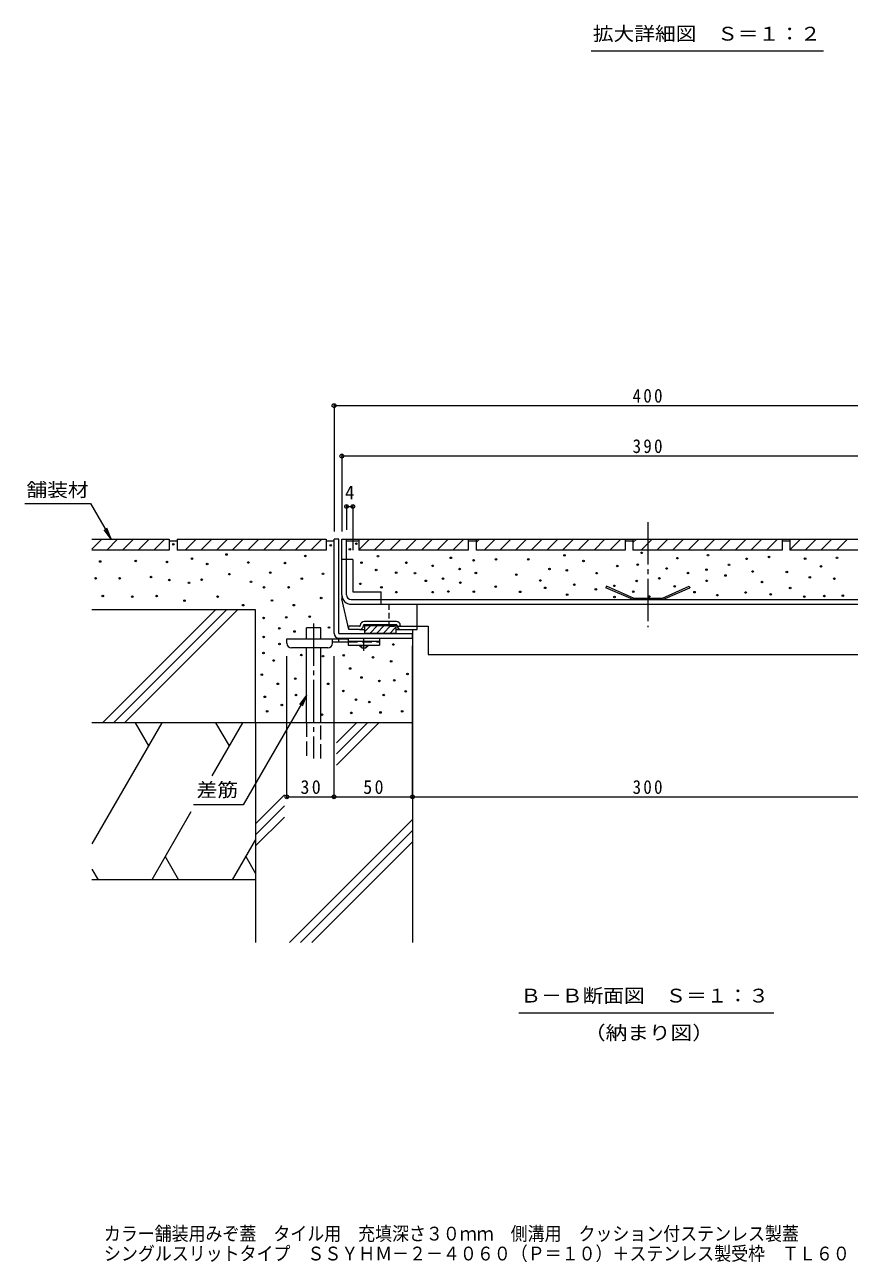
# Model space of a CAD drawing. Units: millimetres at full size, sheet at 1:3, with parts at other scales. Extents: x -1117 to 1162, y -824 to 816.
# Drawn here: x 167 to 693, y -824 to -35 of the extents above; entities that cross this region are included whole.
import ezdxf
from ezdxf.enums import TextEntityAlignment as Align

# ---------------------------------------------------------------- set-up
doc = ezdxf.new("R2010")
doc.units = ezdxf.units.MM
doc.header["$LTSCALE"] = 3
doc.header["$PDMODE"] = 32
doc.header["$PDSIZE"] = 2.4
for name, pattern in [('CHAIN1', [8, 5, -1, 1, -1]), ('CHAIN2', [12, 9, -1, 1, -1]), ('DASHED1', [1.8, 1.2, -0.6]), ('DASHED2', [3, 2, -1]), ('DASHED3', [4, 3, -1])]:
    doc.linetypes.add(name, pattern=pattern)
for name, color, linetype, lineweight in [('4-0', 7, 'CHAIN2', 9), ('4-1', 2, 'Continuous', 9), ('4-2', 3, 'Continuous', 9), ('4-3', 4, 'Continuous', 9), ('4-4', 7, 'Continuous', 9), ('4-5', 7, 'Continuous', 9), ('4-6', 6, 'Continuous', 9), ('4-9', 5, 'Continuous', 5), ('4-C', 2, 'Continuous', 9), ('4-E', 7, 'Continuous', 9), ('D-5', 7, 'Continuous', 9)]:
    doc.layers.add(name, color=color, linetype=linetype, lineweight=lineweight)
doc.layers.add('F-5_F-5ﾚｲﾔ', color=2, linetype='Continuous')
doc.styles.add('ＭＳ ゴシック', font='')
doc.styles.get('ＭＳ ゴシック').set_extended_font_data('MS Gothic')

msp = doc.modelspace()

# ---------------------------------------------------------------- linework, layer by layer
at = {"layer": '4-0'}
msp.add_line((564.375, -352.322), (564.375, -419.104), dxfattribs=at)
at = {"layer": '4-1'}
for p, q in [((364.375, -423.119), (364.375, -363.119)), ((367.375, -423.119), (414.375, -423.119)), ((414.375, -426.119), (414.375, -423.119)), ((367.375, -426.119), (414.375, -426.119))]:
    msp.add_line(p, q, dxfattribs=at)
msp.add_lwpolyline([(367.375, -423.119), (367.375, -363.119), (364.375, -363.119)], dxfattribs=at)
msp.add_arc((367.375, -423.119), 3, 180, 270, dxfattribs=at)
at = {"layer": '4-2'}
for p, q in [((369.375, -398.619), (369.375, -363.119)), ((369.375, -363.119), (755.375, -363.119)), ((372.375, -398.619), (372.375, -363.119)), ((538.024, -393.119), (537.623, -394.035)), ((554.934, -401.619), (537.623, -394.035)), ((555.143, -400.619), (538.024, -393.119)), ((573.607, -400.619), (590.727, -393.119)), ((573.817, -401.619), (591.128, -394.035)), ((590.727, -393.119), (591.128, -394.035)), ((375.375, -401.619), (729.375, -401.619)), ((555.143, -400.619), (573.607, -400.619)), ((375.375, -404.619), (729.375, -404.619))]:
    msp.add_line(p, q, dxfattribs=at)
for radius in [6, 3]:
    msp.add_arc((375.375, -398.619), radius, 180, 270, dxfattribs=at)
at = {"layer": '4-3', "linetype": 'DASHED1'}
for p, q in [((372.375, -376.119), (369.375, -376.119)), ((394.375, -404.619), (394.375, -401.619))]:
    msp.add_line(p, q, dxfattribs=at)
at = {"layer": '4-3'}
for p, q in [((376.375, -376.119), (372.375, -376.119)), ((376.375, -376.119), (376.375, -396.619)), ((369.375, -398.619), (369.375, -401.119)), ((373.875, -420.619), (369.375, -401.119)), ((376.375, -396.619), (394.375, -396.619)), ((394.375, -401.619), (394.375, -396.619)), ((404.125, -415.619), (383.625, -415.619)), ((404.125, -417.619), (383.625, -417.619)), ((383.875, -417.619), (383.875, -423.119)), ((383.875, -417.719), (403.875, -417.719)), ((383.875, -417.819), (403.875, -417.819)), ((383.875, -417.919), (403.875, -417.919)), ((403.875, -417.619), (403.875, -423.119)), ((373.875, -420.619), (373.875, -418.619)), ((380.625, -418.619), (373.875, -418.619)), ((380.625, -420.619), (373.875, -420.619)), ((380.625, -420.619), (383.875, -420.619)), ((383.875, -418.019), (403.875, -418.019)), ((387.919, -418.119), (383.875, -422.163)), ((383.875, -418.119), (403.875, -418.119)), ((403.875, -423.119), (383.875, -423.119)), ((392.161, -418.119), (387.161, -423.119)), ((396.404, -418.119), (391.404, -423.119)), ((400.647, -418.119), (395.647, -423.119)), ((403.875, -419.133), (399.889, -423.119)), ((407.125, -418.619), (417.375, -418.619))]:
    msp.add_line(p, q, dxfattribs=at)
msp.add_lwpolyline([(403.875, -420.619), (417.375, -420.619), (417.375, -404.619)], dxfattribs=at)
for centre, radius, start, end in [((383.625, -418.119), 2.5, 90, 180), ((383.625, -418.119), 0.5, 90, 180), ((404.125, -418.119), 2.5, 0, 90), ((404.125, -418.119), 0.5, 0, 90), ((380.625, -418.119), 0.5, 270, 0), ((380.625, -418.119), 2.5, 270, 0), ((407.125, -418.119), 2.5, 180, 270), ((407.125, -418.119), 0.5, 180, 270)]:
    msp.add_arc(centre, radius, start, end, dxfattribs=at)
at = {"layer": '4-4'}
for p, q in [((364.376, -277.124), (364.376, -358.12)), ((364.376, -278.024), (764.375, -278.024)), ((369.375, -309.241), (369.375, -358.12)), ((759.375, -310.141), (369.375, -310.141)), ((372.375, -341.358), (372.375, -357.119)), ((372.375, -342.258), (376.375, -342.258)), ((376.375, -341.358), (376.375, -370.119)), ((414.375, -528.267), (414.375, -431.119)), ((334.376, -528.267), (334.376, -437.619)), ((364.375, -528.267), (364.375, -437.619)), ((334.376, -527.367), (364.375, -527.367)), ((364.375, -527.367), (414.375, -527.367)), ((414.375, -527.367), (714.375, -527.367))]:
    msp.add_line(p, q, dxfattribs=at)
for p in [(364.376, -278.024), (369.375, -310.141), (372.375, -342.258), (376.375, -342.258), (334.376, -527.367), (364.375, -527.367), (414.375, -527.367)]:
    msp.add_point(p, dxfattribs=at)
at = {"layer": '4-5'}
for p, q in [((222.41, -363.119), (219.54, -356.19)), ((346.917, -462.505), (306.531, -532.456)), ((346.917, -462.505), (342.351, -468.455)), ((346.917, -462.505), (344.047, -469.434)), ((306.531, -532.456), (274.862, -532.456)), ((482.065, -664.978), (644.678, -664.978))]:
    msp.add_line(p, q, dxfattribs=at)
msp.add_lwpolyline([(167.339, -340.35), (209.264, -340.35), (222.41, -363.119), (217.844, -357.169)], dxfattribs=at)
at = {"layer": '4-6'}
for p, q in [((314.375, -408.119), (210.175, -408.119)), ((217.244, -479.682), (288.806, -408.119)), ((223.877, -480.119), (295.877, -408.119)), ((230.948, -480.119), (302.948, -408.119)), ((314.375, -480.119), (314.375, -408.119)), ((346.917, -426.619), (346.917, -419.619)), ((414.375, -420.619), (414.375, -620.119)), ((346.917, -480.119), (346.917, -432.419)), ((355.917, -480.119), (355.917, -432.419)), ((314.375, -480.119), (210.175, -480.119)), ((254.701, -480.119), (210.175, -557.241)), ((237.654, -480.119), (246.178, -494.883)), ((306.004, -480.119), (286.513, -513.878)), ((288.956, -480.119), (297.48, -494.883)), ((414.375, -480.119), (314.375, -480.119)), ((314.375, -480.119), (314.375, -620.119)), ((365.928, -492.929), (378.738, -480.119)), ((365.928, -500), (385.809, -480.119)), ((365.928, -507.071), (392.88, -480.119)), ((314.375, -544.482), (332.809, -526.048)), ((314.375, -551.553), (332.809, -533.12)), ((273.255, -536.841), (248.269, -580.119)), ((314.375, -558.624), (332.809, -540.191)), ((336.018, -620.119), (414.375, -541.762)), ((343.089, -620.119), (414.375, -548.833)), ((314.375, -554.477), (299.571, -580.119)), ((350.16, -620.119), (414.375, -555.904)), ((256.792, -565.356), (265.316, -580.119)), ((308.094, -565.356), (314.375, -576.235)), ((210.175, -573.471), (214.014, -580.119)), ((314.375, -580.119), (210.175, -580.119))]:
    msp.add_line(p, q, dxfattribs=at)
at = {"layer": '4-6', "linetype": 'CHAIN2'}
msp.add_line((351.417, -416.834), (351.417, -502.786), dxfattribs=at)
at = {"layer": '4-6', "linetype": 'DASHED3'}
for p, q in [((346.917, -480.119), (346.917, -502.786)), ((355.917, -502.786), (355.917, -480.119))]:
    msp.add_line(p, q, dxfattribs=at)
at = {"layer": '4-6'}
msp.add_lwpolyline([(355.917, -426.619), (355.917, -419.619), (346.917, -419.619)], dxfattribs=at)
at = {"layer": '4-9', "linetype": 'DASHED1'}
for p, q in [((399.376, -404.619), (399.376, -418.619)), ((399.376, -418.619), (417.376, -418.619))]:
    msp.add_line(p, q, dxfattribs=at)
at = {"layer": '4-9'}
for p, q in [((417.376, -418.619), (424.376, -418.619)), ((424.376, -418.619), (424.376, -436.619)), ((424.376, -436.619), (704.375, -436.619))]:
    msp.add_line(p, q, dxfattribs=at)
at = {"layer": '4-C', "color": 4}
for p, q in [((334.376, -429.419), (334.376, -426.619)), ((334.376, -426.619), (373.375, -426.619)), ((360.376, -432.419), (337.375, -432.419)), ((363.371, -428.619), (373.375, -428.619)), ((363.376, -429.419), (363.376, -426.619)), ((367.376, -428.619), (367.376, -426.619))]:
    msp.add_line(p, q, dxfattribs=at)
at = {"layer": '4-C', "color": 3}
for p, q in [((373.375, -426.119), (393.375, -426.119)), ((373.375, -426.119), (373.375, -430.619)), ((373.375, -428.119), (393.375, -428.119)), ((373.375, -430.619), (393.375, -430.619)), ((393.375, -426.119), (393.375, -430.619))]:
    msp.add_line(p, q, dxfattribs=at)
at = {"layer": '4-C', "color": 3, "linetype": 'DASHED2'}
msp.add_line((373.375, -428.619), (393.375, -428.619), dxfattribs=at)
at = {"layer": '4-C'}
for p, q in [((380.625, -431.119), (380.625, -430.619)), ((382.376, -432.619), (380.625, -431.119)), ((386.126, -431.119), (380.625, -431.119)), ((384.375, -432.619), (382.376, -432.619)), ((386.126, -431.119), (384.375, -432.619)), ((386.126, -431.119), (386.126, -430.619))]:
    msp.add_line(p, q, dxfattribs=at)
at = {"layer": '4-C', "color": 4, "linetype": 'CHAIN1'}
msp.add_line((383.375, -434.167), (383.375, -426.119), dxfattribs=at)
at = {"layer": '4-C', "color": 4}
for centre, start, end in [((337.375, -429.419), 180, 270), ((360.376, -429.419), 270, 0)]:
    msp.add_arc(centre, 3, start, end, dxfattribs=at)
at = {"layer": '4-E', "color": 2}
for p, q in [((210.175, -363.119), (259.376, -363.119)), ((210.175, -369.48), (216.536, -363.119)), ((259.376, -370.119), (210.175, -370.119)), ((219.536, -370.119), (226.536, -363.119)), ((229.536, -370.119), (236.536, -363.119)), ((239.536, -370.119), (246.536, -363.119)), ((249.536, -370.119), (256.536, -363.119)), ((259.376, -363.119), (259.376, -370.119)), ((259.376, -364.119), (264.376, -364.119)), ((264.376, -363.119), (264.376, -370.119)), ((264.376, -363.119), (359.376, -363.119)), ((359.376, -370.119), (264.376, -370.119)), ((269.536, -370.119), (276.536, -363.119)), ((279.536, -370.119), (286.536, -363.119)), ((289.536, -370.119), (296.536, -363.119)), ((299.536, -370.119), (306.536, -363.119)), ((309.536, -370.119), (316.536, -363.119)), ((319.536, -370.119), (326.536, -363.119)), ((329.536, -370.119), (336.536, -363.119)), ((339.536, -370.119), (346.536, -363.119)), ((349.536, -370.119), (356.536, -363.119)), ((359.376, -363.119), (359.376, -370.119)), ((359.376, -364.119), (364.376, -364.119)), ((372.375, -364.119), (380.275, -364.119)), ((380.275, -363.119), (380.275, -370.119)), ((380.275, -363.119), (449.875, -363.119)), ((380.275, -369.88), (387.036, -363.119)), ((449.875, -370.119), (380.275, -370.119)), ((390.036, -370.119), (397.036, -363.119)), ((400.036, -370.119), (407.036, -363.119)), ((410.036, -370.119), (417.036, -363.119)), ((420.036, -370.119), (427.036, -363.119)), ((430.036, -370.119), (437.036, -363.119)), ((440.036, -370.119), (447.036, -363.119)), ((449.875, -363.119), (449.875, -370.119)), ((449.875, -364.119), (454.875, -364.119)), ((454.875, -363.119), (549.875, -363.119)), ((454.875, -363.119), (454.875, -370.119)), ((454.875, -365.28), (457.036, -363.119)), ((549.875, -370.119), (454.875, -370.119)), ((460.036, -370.119), (467.036, -363.119)), ((470.036, -370.119), (477.036, -363.119)), ((480.036, -370.119), (487.036, -363.119)), ((490.036, -370.119), (497.036, -363.119)), ((500.036, -370.119), (507.036, -363.119)), ((510.036, -370.119), (517.036, -363.119)), ((520.036, -370.119), (527.036, -363.119)), ((530.036, -370.119), (537.036, -363.119)), ((540.036, -370.119), (547.036, -363.119)), ((549.875, -363.119), (549.875, -370.119)), ((549.875, -364.119), (554.875, -364.119)), ((554.875, -363.119), (649.875, -363.119)), ((554.875, -363.119), (554.875, -370.119)), ((554.875, -365.28), (557.036, -363.119)), ((649.875, -370.119), (554.875, -370.119)), ((560.036, -370.119), (567.036, -363.119)), ((570.036, -370.119), (577.036, -363.119)), ((580.036, -370.119), (587.036, -363.119)), ((590.036, -370.119), (597.036, -363.119)), ((600.036, -370.119), (607.036, -363.119)), ((610.036, -370.119), (617.036, -363.119)), ((620.036, -370.119), (627.036, -363.119)), ((630.036, -370.119), (637.036, -363.119)), ((640.036, -370.119), (647.036, -363.119)), ((649.875, -363.119), (649.875, -370.119)), ((649.875, -364.119), (654.875, -364.119)), ((654.875, -363.119), (654.875, -370.119)), ((654.875, -363.119), (724.475, -363.119)), ((654.875, -369.88), (661.636, -363.119)), ((724.475, -370.119), (654.875, -370.119)), ((664.636, -370.119), (671.636, -363.119)), ((674.636, -370.119), (681.636, -363.119)), ((684.636, -370.119), (691.636, -363.119))]:
    msp.add_line(p, q, dxfattribs=at)
at = {"layer": '4-E'}
for centre in [(261.968, -366.385), (362.293, -367.026), (374.473, -369.547), (378.623, -365.99), (215.36, -377.346), (238.053, -376.955), (257.942, -377.607), (273.861, -375.602), (283.569, -378.977), (295.909, -372.895), (309.857, -377.95), (333.137, -378.341), (346.121, -373.808), (381.918, -378.043), (392.403, -373.928), (410.517, -378.155), (438.79, -374.987), (453.305, -376.562), (467.562, -375.975), (488.139, -375.975), (511.215, -373.476), (523.314, -376.977), (560.425, -371.785), (583.088, -375.203), (602.674, -373.292), (627.329, -375.644), (641.539, -374.466), (664.544, -375.52), (684.929, -374.988), (297.728, -385.383), (323.747, -384.405), (357.395, -385.188), (391.227, -382.747), (403.965, -384.51), (415.971, -384.795), (427.178, -380.131), (444.375, -382.189), (454.775, -384.646), (480.496, -385.675), (501.674, -382.115), (512.75, -382.976), (531.791, -384.802), (544.833, -380.237), (557.875, -379.324), (576.274, -381.822), (589.921, -384.722), (601.692, -382.504), (613.804, -386.257), (616.021, -379.434), (631.106, -383.726), (652.886, -383.987), (674.612, -380.419), (212.483, -388.057), (227.75, -388.041), (247.834, -387.258), (259.507, -389.149), (272.027, -390.91), (280.048, -388.954), (311.422, -390.274), (319.834, -393.796), (335.485, -393.796), (343.897, -388.318), (381.13, -391.553), (394.607, -393.819), (422.916, -389.685), (433.792, -388.215), (444.927, -390.819), (467.415, -393.318), (495.865, -389.466), (498.929, -394.142), (517.523, -392.152), (542.941, -392.834), (557.271, -389.764), (571.668, -388.134), (581.495, -393.175), (601.862, -389.669), (637.131, -390.455), (655.02, -394.199), (667.557, -387.474), (683.17, -388.324), (217.055, -399.387), (235.836, -399.779), (251.356, -399.387), (269.093, -402.257), (290.221, -399.713), (324.921, -402.208), (356.221, -400.643), (404.063, -396.857), (427.178, -396.887), (437.173, -396.446), (453.452, -396.552), (482.995, -396.699), (512.917, -398.464), (531.17, -395.052), (543.112, -399.999), (555.053, -396.587), (565.289, -399.658), (594.075, -396.908), (608.619, -398.805), (626.698, -397.106), (642.609, -398.28), (664.03, -399.69), (676.833, -399.363), (688.549, -399.146), (306.532, -405.142), (338.81, -405.142), (319.55, -413.302), (333.983, -412.955), (348.938, -412.433), (319.56, -425.421), (329.493, -419.978), (339.191, -421.93), (361.197, -419.389), (329.663, -429.905), (402.138, -430.227), (319.483, -435.61), (325.922, -440.398), (343.609, -436.96), (357.436, -437.686), (370.549, -437.082), (389.239, -438.402), (400.816, -440.897), (318.395, -449.442), (374.681, -445.522), (411.207, -448.97), (328.612, -455.289), (339.668, -451.972), (360.653, -455.327), (381.867, -451.235), (393.292, -453.446), (402.809, -453.06), (320.32, -463.581), (340.114, -462.424), (370.383, -459.83), (378.366, -465.424), (396.035, -462.424), (410.061, -460.08), (321.794, -472.795), (331.145, -468.85), (386.859, -466.929), (394.029, -473.532), (407.83, -472.812), (356.77, -474.966), (375.376, -473.81)]:
    msp.add_circle(centre, 0.5, dxfattribs=at)
at = {"layer": 'D-5'}
msp.add_line((528.227, -51.988), (676.296, -51.988), dxfattribs=at)

# ---------------------------------------------------------------- texts
at = {"layer": '4-4', "color": 2, "style": 'ＭＳ ゴシック'}
msp.add_text('4', height=8.798, dxfattribs=at).set_placement((371.375, -340.458), align=Align.BOTTOM_LEFT)
at = {"layer": '4-4', "color": 2, "char_height": 8.798, "attachment_point": 7, "style": 'ＭＳ ゴシック'}
for s, insert in [('\\T1.27;\\W0.9;400', (554.625, -276.224)), ('\\T1.27;\\W0.9;390', (554.625, -308.341)), ('\\T1.27;\\W0.95;30', (343.001, -525.567)), ('\\T1.27;\\W0.95;50', (383, -525.567)), ('\\T1.27;\\W0.9;300', (554.625, -525.567))]:
    msp.add_mtext(s, dxfattribs=dict(at, insert=insert))
at = {"layer": '4-5', "color": 2, "style": 'ＭＳ ゴシック'}
for s, width, p in [('舗装材', 1.1, (168.416, -338.674)), ('差筋', 1.1, (276.841, -529.886)), ('Ｂ－Ｂ断面図\u3000Ｓ＝１：３', 1.1, (483.134, -661.021)), ('（納まり図）', 1.15, (523.622, -684.701))]:
    msp.add_text(s, height=8.798, dxfattribs=dict(at, width=width)).set_placement(p, align=Align.BOTTOM_LEFT)
at = {"layer": 'D-5', "color": 2, "style": 'ＭＳ ゴシック', "width": 1.1}
msp.add_text('拡大詳細図\u3000Ｓ＝１：２', height=8.798, dxfattribs=at).set_placement((529.296, -48.031), align=Align.BOTTOM_LEFT)
at = {"layer": 'F-5_F-5ﾚｲﾔ', "style": 'ＭＳ ゴシック', "width": 0.9}
for s, p in [('カラー舗装用みぞ蓋\u3000タイル用\u3000充填深さ３０ｍｍ\u3000側溝用\u3000クッション付ステンレス製蓋', (217.737, -812.7)), ('シングルスリットタイプ\u3000ＳＳＹＨＭ－２－４０６０（Ｐ＝１０）＋ステンレス製受枠\u3000ＴＬ６０', (217.812, -825.389))]:
    msp.add_text(s, height=8.798, dxfattribs=at).set_placement(p, align=Align.BOTTOM_LEFT)

doc.saveas('drawing.dxf')
